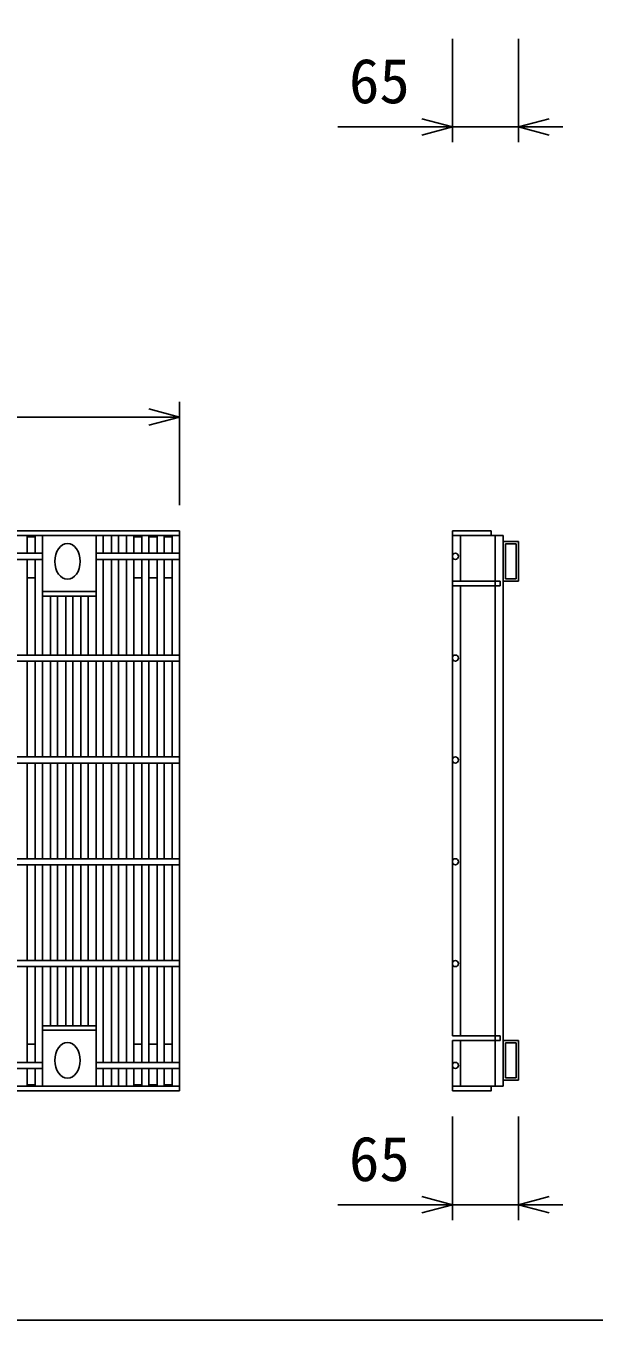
# Model space of a CAD drawing. Units: millimetres, scale not verified. Extents: x -25200 to 25200, y -8910 to 8910.
# Drawn here: x -10178 to -9619, y 983 to 2254 of the extents above; entities that cross this region are included whole.
import ezdxf
from ezdxf.enums import TextEntityAlignment as Align

# ---------------------------------------------------------------- set-up
doc = ezdxf.new("R2010")
doc.units = ezdxf.units.MM
doc.header["$LTSCALE"] = 30
for name, color, linetype, lineweight in [('0-0_DIM', 7, 'Continuous', 25), ('0-2_HATCH', 6, 'Continuous', 25), ('0-7_TXT', 7, 'Continuous', 25)]:
    doc.layers.add(name, color=color, linetype=linetype, lineweight=lineweight)
doc.styles.add('ＭＳ ゴシック', font='')
doc.styles.get('ＭＳ ゴシック').set_extended_font_data('MS Gothic')

msp = doc.modelspace()

# ---------------------------------------------------------------- linework, layer by layer
at = {"layer": '0-0_DIM'}
for p, q in [((-9758.87, 2241.19), (-9758.87, 2139.6)), ((-9693.87, 2241.19), (-9693.87, 2139.6)), ((-9871.48, 2154.6), (-9758.87, 2154.6)), ((-9693.87, 2154.6), (-9758.87, 2154.6)), ((-9693.87, 2154.6), (-9650.4, 2154.6)), ((-10027.21, 1783.09), (-10027.21, 1884.68)), ((-10027.21, 1869.68), (-11022.21, 1869.68)), ((-9758.87, 1182.64), (-9758.87, 1081.06)), ((-9693.87, 1182.64), (-9693.87, 1081.06)), ((-9871.48, 1096.06), (-9758.87, 1096.06)), ((-9693.87, 1096.06), (-9758.87, 1096.06)), ((-9693.87, 1096.06), (-9650.4, 1096.06))]:
    msp.add_line(p, q, dxfattribs=at)
for points in [[(-9788.87, 2146.56), (-9758.87, 2154.6), (-9788.87, 2162.64)], [(-9663.87, 2162.64), (-9693.87, 2154.6), (-9663.87, 2146.56)], [(-10057.21, 1861.64), (-10027.21, 1869.68), (-10057.21, 1877.71)], [(-9788.87, 1088.02), (-9758.87, 1096.06), (-9788.87, 1104.09)], [(-9663.87, 1104.09), (-9693.87, 1096.06), (-9663.87, 1088.02)]]:
    msp.add_lwpolyline(points, dxfattribs=at)
at = {"layer": '0-2_HATCH'}
for p, q in [((-10027.21, 1757.87), (-11022.21, 1757.87)), ((-10027.21, 1757.87), (-10027.21, 1207.87)), ((-9758.87, 1261.87), (-9758.87, 1757.87)), ((-10027.21, 1753.37), (-11022.21, 1753.37)), ((-10176.91, 1753.37), (-10176.91, 1735.87)), ((-10168.94, 1751.87), (-10176.91, 1751.87)), ((-10168.94, 1753.37), (-10168.94, 1735.87)), ((-10161.94, 1635.87), (-10161.94, 1753.37)), ((-10109.06, 1635.87), (-10109.06, 1753.37)), ((-10102.06, 1735.87), (-10102.06, 1753.37)), ((-10094.09, 1735.87), (-10094.09, 1753.37)), ((-10087.09, 1735.87), (-10087.09, 1753.37)), ((-10079.12, 1753.37), (-10079.12, 1735.87)), ((-10072.12, 1753.37), (-10072.12, 1735.87)), ((-10064.15, 1751.87), (-10072.12, 1751.87)), ((-10064.15, 1753.37), (-10064.15, 1735.87)), ((-10057.15, 1753.37), (-10057.15, 1735.87)), ((-10049.18, 1751.87), (-10057.15, 1751.87)), ((-10049.18, 1753.37), (-10049.18, 1735.87)), ((-10042.18, 1753.37), (-10042.18, 1735.87)), ((-10034.21, 1751.87), (-10042.18, 1751.87)), ((-10034.21, 1753.37), (-10034.21, 1735.87)), ((-9758.87, 1753.37), (-9708.87, 1753.37)), ((-9750.87, 1708.37), (-9750.87, 1753.37)), ((-9716.87, 1212.37), (-9716.87, 1753.37)), ((-9708.87, 1212.37), (-9708.87, 1753.37)), ((-9708.87, 1747.37), (-9693.87, 1747.37)), ((-9708.87, 1708.37), (-9708.87, 1747.37)), ((-9706.57, 1745.07), (-9696.17, 1745.07)), ((-9706.57, 1710.67), (-9706.57, 1745.07)), ((-9696.17, 1745.07), (-9696.17, 1710.67)), ((-9693.87, 1747.37), (-9693.87, 1708.37)), ((-10161.94, 1735.87), (-10887.49, 1735.87)), ((-10887.49, 1729.87), (-10161.94, 1729.87)), ((-10176.91, 1635.87), (-10176.91, 1729.87)), ((-10168.94, 1635.87), (-10168.94, 1729.87)), ((-10027.21, 1735.87), (-10109.06, 1735.87)), ((-10109.06, 1729.87), (-10027.21, 1729.87)), ((-10102.06, 1635.87), (-10102.06, 1729.87)), ((-10094.09, 1635.87), (-10094.09, 1729.87)), ((-10087.09, 1635.87), (-10087.09, 1729.87)), ((-10079.12, 1635.87), (-10079.12, 1729.87)), ((-10072.12, 1635.87), (-10072.12, 1729.87)), ((-10064.15, 1635.87), (-10064.15, 1729.87)), ((-10057.15, 1635.87), (-10057.15, 1729.87)), ((-10049.18, 1635.87), (-10049.18, 1729.87)), ((-10042.18, 1635.87), (-10042.18, 1729.87)), ((-10034.21, 1635.87), (-10034.21, 1729.87)), ((-10168.94, 1711.87), (-10176.91, 1711.87)), ((-10064.15, 1711.87), (-10072.12, 1711.87)), ((-10049.18, 1711.87), (-10057.15, 1711.87)), ((-10034.21, 1711.87), (-10042.18, 1711.87)), ((-9758.87, 1708.37), (-9711.87, 1708.37)), ((-9758.87, 1703.87), (-9711.87, 1703.87)), ((-9750.87, 1261.87), (-9750.87, 1703.87)), ((-9711.87, 1703.87), (-9711.87, 1708.37)), ((-9693.87, 1708.37), (-9708.87, 1708.37)), ((-9696.17, 1710.67), (-9706.57, 1710.67)), ((-10109.06, 1698.37), (-10161.94, 1698.37)), ((-10109.06, 1693.87), (-10161.94, 1693.87)), ((-10153.97, 1635.87), (-10153.97, 1693.87)), ((-10146.97, 1635.87), (-10146.97, 1693.87)), ((-10139, 1635.87), (-10139, 1693.87)), ((-10132, 1635.87), (-10132, 1693.87)), ((-10124.03, 1635.87), (-10124.03, 1693.87)), ((-10117.03, 1635.87), (-10117.03, 1693.87)), ((-10027.21, 1635.87), (-11022.21, 1635.87)), ((-11022.21, 1629.87), (-10027.21, 1629.87)), ((-10176.91, 1535.87), (-10176.91, 1629.87)), ((-10168.94, 1535.87), (-10168.94, 1629.87)), ((-10161.94, 1535.87), (-10161.94, 1629.87)), ((-10153.97, 1535.87), (-10153.97, 1629.87)), ((-10146.97, 1535.87), (-10146.97, 1629.87)), ((-10139, 1535.87), (-10139, 1629.87)), ((-10132, 1535.87), (-10132, 1629.87)), ((-10124.03, 1535.87), (-10124.03, 1629.87)), ((-10117.03, 1535.87), (-10117.03, 1629.87)), ((-10109.06, 1535.87), (-10109.06, 1629.87)), ((-10102.06, 1535.87), (-10102.06, 1629.87)), ((-10094.09, 1535.87), (-10094.09, 1629.87)), ((-10087.09, 1535.87), (-10087.09, 1629.87)), ((-10079.12, 1535.87), (-10079.12, 1629.87)), ((-10072.12, 1535.87), (-10072.12, 1629.87)), ((-10064.15, 1535.87), (-10064.15, 1629.87)), ((-10057.15, 1535.87), (-10057.15, 1629.87)), ((-10049.18, 1535.87), (-10049.18, 1629.87)), ((-10042.18, 1535.87), (-10042.18, 1629.87)), ((-10034.21, 1535.87), (-10034.21, 1629.87)), ((-10027.21, 1535.87), (-11022.21, 1535.87)), ((-11022.21, 1529.87), (-10027.21, 1529.87)), ((-10176.91, 1435.87), (-10176.91, 1529.87)), ((-10168.94, 1435.87), (-10168.94, 1529.87)), ((-10161.94, 1435.87), (-10161.94, 1529.87)), ((-10153.97, 1435.87), (-10153.97, 1529.87)), ((-10146.97, 1435.87), (-10146.97, 1529.87)), ((-10139, 1435.87), (-10139, 1529.87)), ((-10132, 1435.87), (-10132, 1529.87)), ((-10124.03, 1435.87), (-10124.03, 1529.87)), ((-10117.03, 1435.87), (-10117.03, 1529.87)), ((-10109.06, 1435.87), (-10109.06, 1529.87)), ((-10102.06, 1435.87), (-10102.06, 1529.87)), ((-10094.09, 1435.87), (-10094.09, 1529.87)), ((-10087.09, 1435.87), (-10087.09, 1529.87)), ((-10079.12, 1435.87), (-10079.12, 1529.87)), ((-10072.12, 1435.87), (-10072.12, 1529.87)), ((-10064.15, 1435.87), (-10064.15, 1529.87)), ((-10057.15, 1435.87), (-10057.15, 1529.87)), ((-10049.18, 1435.87), (-10049.18, 1529.87)), ((-10042.18, 1435.87), (-10042.18, 1529.87)), ((-10034.21, 1435.87), (-10034.21, 1529.87)), ((-10027.21, 1435.87), (-11022.21, 1435.87)), ((-11022.21, 1429.87), (-10027.21, 1429.87)), ((-10176.91, 1335.87), (-10176.91, 1429.87)), ((-10168.94, 1335.87), (-10168.94, 1429.87)), ((-10161.94, 1335.87), (-10161.94, 1429.87)), ((-10153.97, 1335.87), (-10153.97, 1429.87)), ((-10146.97, 1335.87), (-10146.97, 1429.87)), ((-10139, 1335.87), (-10139, 1429.87)), ((-10132, 1335.87), (-10132, 1429.87)), ((-10124.03, 1335.87), (-10124.03, 1429.87)), ((-10117.03, 1335.87), (-10117.03, 1429.87)), ((-10109.06, 1335.87), (-10109.06, 1429.87)), ((-10102.06, 1335.87), (-10102.06, 1429.87)), ((-10094.09, 1335.87), (-10094.09, 1429.87)), ((-10087.09, 1335.87), (-10087.09, 1429.87)), ((-10079.12, 1335.87), (-10079.12, 1429.87)), ((-10072.12, 1335.87), (-10072.12, 1429.87)), ((-10064.15, 1335.87), (-10064.15, 1429.87)), ((-10057.15, 1335.87), (-10057.15, 1429.87)), ((-10049.18, 1335.87), (-10049.18, 1429.87)), ((-10042.18, 1335.87), (-10042.18, 1429.87)), ((-10034.21, 1335.87), (-10034.21, 1429.87)), ((-10027.21, 1335.87), (-11022.21, 1335.87)), ((-11022.21, 1329.87), (-10027.21, 1329.87)), ((-10176.91, 1235.87), (-10176.91, 1329.87)), ((-10168.94, 1235.87), (-10168.94, 1329.87)), ((-10161.94, 1212.37), (-10161.94, 1329.87)), ((-10153.97, 1271.87), (-10153.97, 1329.87)), ((-10146.97, 1271.87), (-10146.97, 1329.87)), ((-10139, 1271.87), (-10139, 1329.87)), ((-10132, 1271.87), (-10132, 1329.87)), ((-10124.03, 1271.87), (-10124.03, 1329.87)), ((-10117.03, 1271.87), (-10117.03, 1329.87)), ((-10109.06, 1212.37), (-10109.06, 1329.87)), ((-10102.06, 1235.87), (-10102.06, 1329.87)), ((-10094.09, 1235.87), (-10094.09, 1329.87)), ((-10087.09, 1235.87), (-10087.09, 1329.87)), ((-10079.12, 1235.87), (-10079.12, 1329.87)), ((-10072.12, 1235.87), (-10072.12, 1329.87)), ((-10064.15, 1235.87), (-10064.15, 1329.87)), ((-10057.15, 1235.87), (-10057.15, 1329.87)), ((-10049.18, 1235.87), (-10049.18, 1329.87)), ((-10042.18, 1235.87), (-10042.18, 1329.87)), ((-10034.21, 1235.87), (-10034.21, 1329.87)), ((-10109.06, 1271.87), (-10161.94, 1271.87)), ((-10109.06, 1267.37), (-10161.94, 1267.37)), ((-9711.87, 1261.87), (-9758.87, 1261.87)), ((-9711.87, 1257.37), (-9711.87, 1261.87)), ((-10168.94, 1253.87), (-10176.91, 1253.87)), ((-10064.15, 1253.87), (-10072.12, 1253.87)), ((-10049.18, 1253.87), (-10057.15, 1253.87)), ((-10034.21, 1253.87), (-10042.18, 1253.87)), ((-9758.87, 1257.37), (-9758.87, 1207.87)), ((-9758.87, 1257.37), (-9711.87, 1257.37)), ((-9750.87, 1212.37), (-9750.87, 1257.37)), ((-9693.87, 1257.37), (-9708.87, 1257.37)), ((-9708.87, 1257.37), (-9708.87, 1218.37)), ((-9696.17, 1255.07), (-9706.57, 1255.07)), ((-9706.57, 1255.07), (-9706.57, 1220.67)), ((-9696.17, 1220.67), (-9696.17, 1255.07)), ((-9693.87, 1218.37), (-9693.87, 1257.37)), ((-10161.94, 1235.87), (-10887.49, 1235.87)), ((-10027.21, 1235.87), (-10109.06, 1235.87)), ((-10887.49, 1229.87), (-10161.94, 1229.87)), ((-10176.91, 1212.37), (-10176.91, 1229.87)), ((-10168.94, 1212.37), (-10168.94, 1229.87)), ((-10109.06, 1229.87), (-10027.21, 1229.87)), ((-10102.06, 1212.37), (-10102.06, 1229.87)), ((-10094.09, 1212.37), (-10094.09, 1229.87)), ((-10087.09, 1212.37), (-10087.09, 1229.87)), ((-10079.12, 1212.37), (-10079.12, 1229.87)), ((-10072.12, 1212.37), (-10072.12, 1229.87)), ((-10064.15, 1212.37), (-10064.15, 1229.87)), ((-10057.15, 1212.37), (-10057.15, 1229.87)), ((-10049.18, 1212.37), (-10049.18, 1229.87)), ((-10042.18, 1212.37), (-10042.18, 1229.87)), ((-10034.21, 1212.37), (-10034.21, 1229.87)), ((-9706.57, 1220.67), (-9696.17, 1220.67)), ((-10027.21, 1212.37), (-11022.21, 1212.37)), ((-10027.21, 1207.87), (-11022.21, 1207.87)), ((-10168.94, 1213.87), (-10176.91, 1213.87)), ((-10064.15, 1213.87), (-10072.12, 1213.87)), ((-10049.18, 1213.87), (-10057.15, 1213.87)), ((-10034.21, 1213.87), (-10042.18, 1213.87)), ((-9708.87, 1212.37), (-9758.87, 1212.37)), ((-9708.87, 1218.37), (-9693.87, 1218.37))]:
    msp.add_line(p, q, dxfattribs=at)
for points in [[(-9758.87, 1757.87), (-9720.87, 1757.87), (-9720.87, 1753.37)], [(-9758.87, 1207.87), (-9720.87, 1207.87), (-9720.87, 1212.37)]]:
    msp.add_lwpolyline(points, dxfattribs=at)
for centre in [(-9755.87, 1732.87), (-9755.87, 1632.87), (-9755.87, 1532.87), (-9755.87, 1432.87), (-9755.87, 1332.87), (-9755.87, 1232.87)]:
    msp.add_circle(centre, 3, dxfattribs=at)
for centre in [(-10137.21, 1727.87), (-10137.21, 1237.87)]:
    msp.add_ellipse(centre, major_axis=(0, 17.5), ratio=0.714286, dxfattribs=at)
at = {"layer": '0-7_TXT'}
msp.add_lwpolyline([(-11362.38, 982.74), (-9562.38, 982.74), (-9562.38, 3432.74), (-11362.38, 3432.74)], close=True, dxfattribs=at)

# ---------------------------------------------------------------- texts
at = {"layer": '0-0_DIM', "style": 'ＭＳ ゴシック'}
for p in [(-9860.51, 2164.6), (-9860.51, 1106.06)]:
    msp.add_text('65', height=43.99, dxfattribs=at).set_placement(p, align=Align.BOTTOM_LEFT)

doc.saveas('drawing.dxf')
